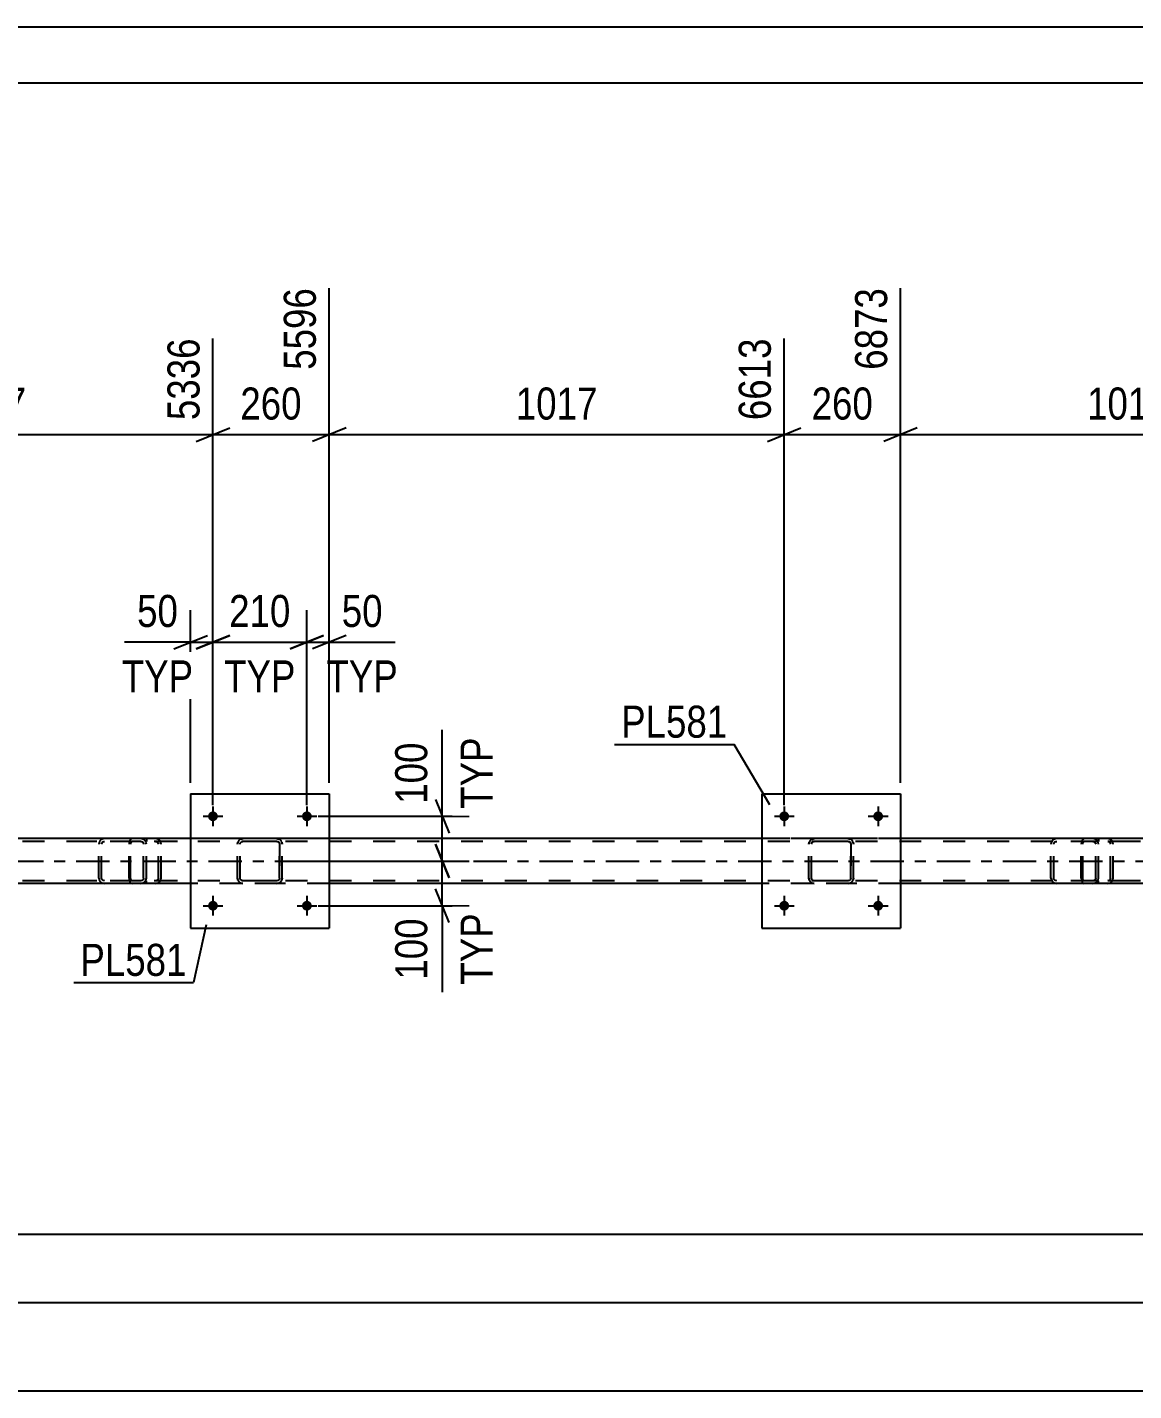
# Model space of a CAD drawing. Header units: millimetres. Extents: x -116 to 725, y -402 to 192.
# Drawn here: x 179.2 to 278.2, y 69.8 to 191.7 of the extents above; entities that cross this region are included whole.
import ezdxf

# ---------------------------------------------------------------- set-up
doc = ezdxf.new("R2010")
doc.units = ezdxf.units.MM
doc.linetypes.add('DXK_LINE_DOT2', pattern=[3.9198, 1.9599, -1.9599])
doc.linetypes.add('DXK_LINE_DOT3', pattern=[5.9187, 2.979, -0.9799, 0.9799, -0.9799])
doc.styles.add('Arial Narrow', font='ARIALN.TTF', dxfattribs={"height": 0.2})

# ---------------------------------------------------------------- blocks, each defined once
blk = doc.blocks.new('Unknown-200057495-1133')
at = {"color": 5, "linetype": 'Continuous'}
for p, q in [((725.23, 191.75), (-115.77, 191.75)), ((720.23, 186.75), (-110.77, 186.75))]:
    blk.add_line(p, q, dxfattribs=at)
blk = doc.blocks.new('Bolt-200057495-6682 - 6662')
at = {"linetype": 'Continuous'}
for points in [[(247.35, 121.19, -1), (246.47, 121.19, -1)], [(255.75, 121.19, -1), (254.87, 121.19, -1)]]:
    blk.add_hatch(color=1, dxfattribs=at).paths.add_polyline_path(points)
at = {"color": 1, "linetype": 'Continuous'}
for p, q in [((246.91, 122.07), (246.91, 120.31)), ((255.31, 122.07), (255.31, 120.31)), ((246.03, 121.19), (247.79, 121.19)), ((254.43, 121.19), (256.19, 121.19))]:
    blk.add_line(p, q, dxfattribs=at)
blk = doc.blocks.new('Bolt-200057495-6683 - 6662')
at = {"linetype": 'Continuous'}
for points in [[(247.35, 113.19, -1), (246.47, 113.19, -1)], [(255.75, 113.19, -1), (254.87, 113.19, -1)]]:
    blk.add_hatch(color=1, dxfattribs=at).paths.add_polyline_path(points)
at = {"color": 1, "linetype": 'Continuous'}
for p, q in [((246.91, 114.07), (246.91, 112.31)), ((255.31, 114.07), (255.31, 112.31)), ((246.03, 113.19), (247.79, 113.19)), ((254.43, 113.19), (256.19, 113.19))]:
    blk.add_line(p, q, dxfattribs=at)
blk = doc.blocks.new('Bolt-200057495-6684 - 6662')
at = {"linetype": 'Continuous'}
for points in [[(196.27, 121.19, -1), (195.39, 121.19, -1)], [(204.67, 121.19, -1), (203.79, 121.19, -1)]]:
    blk.add_hatch(color=1, dxfattribs=at).paths.add_polyline_path(points)
at = {"color": 1, "linetype": 'Continuous'}
for p, q in [((195.83, 122.07), (195.83, 120.31)), ((204.23, 122.07), (204.23, 120.31)), ((194.95, 121.19), (196.71, 121.19)), ((203.35, 121.19), (205.11, 121.19))]:
    blk.add_line(p, q, dxfattribs=at)
blk = doc.blocks.new('Bolt-200057495-6685 - 6662')
at = {"linetype": 'Continuous'}
for points in [[(196.27, 113.19, -1), (195.39, 113.19, -1)], [(204.67, 113.19, -1), (203.79, 113.19, -1)]]:
    blk.add_hatch(color=1, dxfattribs=at).paths.add_polyline_path(points)
at = {"color": 1, "linetype": 'Continuous'}
for p, q in [((195.83, 114.07), (195.83, 112.31)), ((204.23, 114.07), (204.23, 112.31)), ((194.95, 113.19), (196.71, 113.19)), ((203.35, 113.19), (205.11, 113.19))]:
    blk.add_line(p, q, dxfattribs=at)
blk = doc.blocks.new('Part-200057495-6750 - 6662')
at = {"color": 2, "linetype": 'Continuous'}
for p, q in [((244.91, 123.19), (244.91, 111.19)), ((244.91, 123.19), (257.31, 123.19)), ((257.31, 123.19), (257.31, 111.19)), ((244.91, 111.19), (257.31, 111.19))]:
    blk.add_line(p, q, dxfattribs=at)
blk = doc.blocks.new('Part-200057495-6751 - 6662')
at = {"color": 7, "linetype": 'DXK_LINE_DOT2'}
for p, q in [((249.11, 118.71), (249.14, 118.89)), ((249.14, 118.89), (249.11, 118.71)), ((249.11, 115.67), (249.11, 118.71)), ((249.11, 115.67), (249.11, 118.71)), ((249.35, 118.71), (249.37, 118.8)), ((249.35, 115.67), (249.35, 118.71)), ((249.35, 115.67), (249.35, 118.71)), ((249.37, 118.8), (249.42, 118.88)), ((249.4, 119.15), (249.59, 119.19)), ((249.59, 119.19), (249.4, 119.15)), ((249.42, 118.88), (249.5, 118.93)), ((249.5, 118.93), (249.59, 118.95)), ((252.63, 119.19), (249.59, 119.19)), ((252.63, 118.95), (249.59, 118.95)), ((252.63, 119.19), (252.81, 119.15)), ((252.81, 119.15), (252.63, 119.19)), ((252.63, 118.95), (252.72, 118.93)), ((252.72, 118.93), (252.8, 118.88)), ((252.8, 118.88), (252.85, 118.8)), ((252.85, 118.8), (252.87, 118.71)), ((252.87, 115.67), (252.87, 118.71)), ((252.87, 118.71), (252.87, 115.67)), ((253.07, 118.89), (253.11, 118.71)), ((253.11, 118.71), (253.07, 118.89)), ((253.11, 115.67), (253.11, 118.71)), ((253.11, 115.67), (253.11, 118.71)), ((249.14, 115.48), (249.11, 115.67)), ((249.11, 115.67), (249.14, 115.48)), ((249.37, 115.57), (249.35, 115.67)), ((249.42, 115.5), (249.37, 115.57)), ((249.59, 115.19), (249.4, 115.22)), ((249.4, 115.22), (249.59, 115.19)), ((249.5, 115.44), (249.42, 115.5)), ((249.59, 115.43), (249.5, 115.44)), ((252.63, 115.43), (249.59, 115.43)), ((252.63, 115.19), (249.59, 115.19)), ((252.72, 115.44), (252.63, 115.43)), ((252.81, 115.22), (252.63, 115.19)), ((252.63, 115.19), (252.81, 115.22)), ((252.8, 115.5), (252.72, 115.44)), ((252.85, 115.57), (252.8, 115.5)), ((252.87, 115.67), (252.85, 115.57)), ((253.11, 115.67), (253.07, 115.48)), ((253.07, 115.48), (253.11, 115.67))]:
    blk.add_line(p, q, dxfattribs=at)
at = {"color": 7, "linetype": 'DXK_LINE_DOT3'}
blk.add_line((251.11, 117.19), (251.11, 117.19), dxfattribs=at)
at = {"color": 7, "linetype": 'DXK_LINE_DOT2'}
for centre, start, end in [((249.59, 118.71), 112.5, 157.5), ((249.59, 118.71), 112.5, 157.5), ((252.63, 118.71), 22.5, 67.5), ((252.63, 118.71), 22.5, 67.5), ((249.59, 115.67), 202.5, 247.5), ((249.59, 115.67), 202.5, 247.5), ((252.63, 115.67), 292.5, 337.5), ((252.63, 115.67), 292.5, 337.5)]:
    blk.add_arc(centre, 0.48, start, end, dxfattribs=at)
blk = doc.blocks.new('Part-200057495-6756 - 6662')
at = {"color": 2, "linetype": 'Continuous'}
for p, q in [((193.83, 123.19), (193.83, 111.19)), ((193.83, 123.19), (206.23, 123.19)), ((206.23, 123.19), (206.23, 111.19)), ((193.83, 111.19), (206.23, 111.19))]:
    blk.add_line(p, q, dxfattribs=at)
blk = doc.blocks.new('Part-200057495-6757 - 6662')
at = {"color": 7, "linetype": 'DXK_LINE_DOT2'}
for p, q in [((198.03, 118.71), (198.06, 118.89)), ((198.06, 118.89), (198.03, 118.71)), ((198.03, 115.67), (198.03, 118.71)), ((198.03, 115.67), (198.03, 118.71)), ((198.27, 118.71), (198.28, 118.8)), ((198.27, 115.67), (198.27, 118.71)), ((198.27, 115.67), (198.27, 118.71)), ((198.28, 118.8), (198.34, 118.88)), ((198.32, 119.15), (198.51, 119.19)), ((198.51, 119.19), (198.32, 119.15)), ((198.34, 118.88), (198.41, 118.93)), ((198.41, 118.93), (198.51, 118.95)), ((201.55, 119.19), (198.51, 119.19)), ((201.55, 118.95), (198.51, 118.95)), ((201.55, 119.19), (201.73, 119.15)), ((201.73, 119.15), (201.55, 119.19)), ((201.55, 118.95), (201.64, 118.93)), ((201.64, 118.93), (201.72, 118.88)), ((201.72, 118.88), (201.77, 118.8)), ((201.77, 118.8), (201.79, 118.71)), ((201.79, 115.67), (201.79, 118.71)), ((201.79, 118.71), (201.79, 115.67)), ((201.99, 118.89), (202.03, 118.71)), ((202.03, 118.71), (201.99, 118.89)), ((202.03, 115.67), (202.03, 118.71)), ((202.03, 115.67), (202.03, 118.71)), ((198.06, 115.48), (198.03, 115.67)), ((198.03, 115.67), (198.06, 115.48)), ((198.28, 115.57), (198.27, 115.67)), ((198.34, 115.5), (198.28, 115.57)), ((198.51, 115.19), (198.32, 115.22)), ((198.32, 115.22), (198.51, 115.19)), ((198.41, 115.44), (198.34, 115.5)), ((198.51, 115.43), (198.41, 115.44)), ((201.55, 115.43), (198.51, 115.43)), ((201.55, 115.19), (198.51, 115.19)), ((201.64, 115.44), (201.55, 115.43)), ((201.73, 115.22), (201.55, 115.19)), ((201.55, 115.19), (201.73, 115.22)), ((201.72, 115.5), (201.64, 115.44)), ((201.77, 115.57), (201.72, 115.5)), ((201.79, 115.67), (201.77, 115.57)), ((202.03, 115.67), (201.99, 115.48)), ((201.99, 115.48), (202.03, 115.67))]:
    blk.add_line(p, q, dxfattribs=at)
at = {"color": 7, "linetype": 'DXK_LINE_DOT3'}
blk.add_line((200.03, 117.19), (200.03, 117.19), dxfattribs=at)
at = {"color": 7, "linetype": 'DXK_LINE_DOT2'}
for centre, start, end in [((198.51, 118.71), 112.5, 157.5), ((198.51, 118.71), 112.5, 157.5), ((201.55, 118.71), 22.5, 67.5), ((201.55, 118.71), 22.5, 67.5), ((198.51, 115.67), 202.5, 247.5), ((198.51, 115.67), 202.5, 247.5), ((201.55, 115.67), 292.5, 337.5), ((201.55, 115.67), 292.5, 337.5)]:
    blk.add_arc(centre, 0.48, start, end, dxfattribs=at)
blk = doc.blocks.new('Part-200057495-6877 - 6662')
at = {"color": 7, "linetype": 'DXK_LINE_DOT2'}
for p, q in [((631.55, 118.95), (-17.63, 118.95)), ((631.55, 119.19), (-5.82, 119.19)), ((206.23, 119.19), (193.83, 119.19)), ((257.31, 119.19), (244.91, 119.19)), ((631.55, 115.43), (-17.63, 115.43)), ((206.23, 115.19), (193.83, 115.19)), ((257.31, 115.19), (244.91, 115.19))]:
    blk.add_line(p, q, dxfattribs=at)
at = {"color": 2, "linetype": 'Continuous'}
for p, q in [((193.83, 119.19), (155.15, 119.19)), ((244.91, 119.19), (206.23, 119.19)), ((295.99, 119.19), (257.31, 119.19)), ((193.83, 115.19), (155.15, 115.19)), ((244.91, 115.19), (206.23, 115.19)), ((295.99, 115.19), (257.31, 115.19))]:
    blk.add_line(p, q, dxfattribs=at)
at = {"color": 7, "linetype": 'DXK_LINE_DOT3'}
blk.add_line((-17.63, 117.19), (631.55, 117.19), dxfattribs=at)
blk = doc.blocks.new('Part-200057495-6891 - 6662')
at = {"color": 7, "linetype": 'DXK_LINE_DOT2'}
for p, q in [((273.49, 118.89), (273.47, 118.71)), ((273.47, 115.67), (273.47, 118.71)), ((273.55, 119.05), (273.49, 118.89)), ((273.63, 119.15), (273.55, 119.05)), ((273.6, 118.71), (273.61, 118.8)), ((273.6, 115.67), (273.6, 118.71)), ((273.61, 118.8), (273.64, 118.88)), ((273.74, 119.19), (273.63, 119.15)), ((273.64, 118.88), (273.69, 118.93)), ((273.69, 118.93), (273.74, 118.95)), ((277.8, 119.19), (273.74, 119.19)), ((277.8, 118.95), (273.74, 118.95)), ((275.01, 119.19), (275.01, 118.95)), ((276.02, 119.15), (275.83, 119.19)), ((275.83, 118.95), (275.93, 118.93)), ((275.93, 118.93), (276.01, 118.88)), ((276.01, 118.88), (276.06, 118.8)), ((276.06, 118.8), (276.08, 118.71)), ((276.08, 115.67), (276.08, 118.71)), ((276.3, 118.88), (276.29, 118.89)), ((276.33, 118.71), (276.3, 118.88)), ((276.33, 115.67), (276.33, 118.71)), ((273.47, 115.67), (273.49, 115.48)), ((273.49, 115.48), (273.55, 115.33)), ((273.55, 115.33), (273.63, 115.22)), ((273.61, 115.57), (273.6, 115.67)), ((273.64, 115.5), (273.61, 115.57)), ((273.63, 115.22), (273.74, 115.19)), ((273.69, 115.44), (273.64, 115.5)), ((273.74, 115.43), (273.69, 115.44)), ((277.8, 115.43), (273.74, 115.43)), ((277.8, 115.19), (273.74, 115.19)), ((275.01, 115.19), (275.01, 115.43)), ((275.93, 115.44), (275.83, 115.43)), ((275.83, 115.19), (276.02, 115.22)), ((276.01, 115.5), (275.93, 115.44)), ((276.06, 115.57), (276.01, 115.5)), ((276.08, 115.67), (276.06, 115.57)), ((276.29, 115.48), (276.33, 115.67))]:
    blk.add_line(p, q, dxfattribs=at)
for centre, start, end in [((275.84, 118.69), 23.8494, 68.8059), ((275.84, 115.68), 291.1941, 336.1506)]:
    blk.add_arc(centre, 0.492, start, end, dxfattribs=at)
blk = doc.blocks.new('Part-200057495-6892 - 6662')
at = {"color": 7, "linetype": 'DXK_LINE_DOT2'}
for p, q in [((188.35, 118.89), (188.33, 118.71)), ((188.33, 115.67), (188.33, 118.71)), ((188.41, 119.05), (188.35, 118.89)), ((188.5, 119.15), (188.41, 119.05)), ((188.47, 118.71), (188.48, 118.8)), ((188.47, 115.67), (188.47, 118.71)), ((188.48, 118.8), (188.51, 118.88)), ((188.6, 119.19), (188.5, 119.15)), ((188.51, 118.88), (188.55, 118.93)), ((188.55, 118.93), (188.6, 118.95)), ((192.67, 119.19), (188.6, 119.19)), ((192.67, 118.95), (188.6, 118.95)), ((189.88, 119.19), (189.88, 118.95)), ((190.89, 119.15), (190.7, 119.19)), ((190.7, 118.95), (190.79, 118.93)), ((190.79, 118.93), (190.87, 118.88)), ((190.87, 118.88), (190.93, 118.8)), ((190.93, 118.8), (190.95, 118.71)), ((190.95, 115.67), (190.95, 118.71)), ((191.16, 118.88), (191.16, 118.89)), ((191.2, 118.71), (191.16, 118.88)), ((191.2, 115.67), (191.2, 118.71)), ((188.33, 115.67), (188.35, 115.48)), ((188.35, 115.48), (188.41, 115.33)), ((188.41, 115.33), (188.5, 115.22)), ((188.48, 115.57), (188.47, 115.67)), ((188.51, 115.5), (188.48, 115.57)), ((188.5, 115.22), (188.6, 115.19)), ((188.55, 115.44), (188.51, 115.5)), ((188.6, 115.43), (188.55, 115.44)), ((192.67, 115.43), (188.6, 115.43)), ((192.67, 115.19), (188.6, 115.19)), ((189.88, 115.19), (189.88, 115.43)), ((190.79, 115.44), (190.7, 115.43)), ((190.7, 115.19), (190.89, 115.22)), ((190.87, 115.5), (190.79, 115.44)), ((190.93, 115.57), (190.87, 115.5)), ((190.95, 115.67), (190.93, 115.57)), ((191.16, 115.48), (191.2, 115.67))]:
    blk.add_line(p, q, dxfattribs=at)
for centre, start, end in [((190.71, 118.69), 23.8494, 68.8059), ((190.71, 115.68), 291.1941, 336.1506)]:
    blk.add_arc(centre, 0.492, start, end, dxfattribs=at)
blk = doc.blocks.new('Part-200057495-6899 - 6662')
at = {"color": 7, "linetype": 'DXK_LINE_DOT2'}
for p, q in [((274.5, 119.19), (268.96, 119.19)), ((274.5, 118.95), (268.96, 118.95)), ((270.79, 118.88), (270.76, 118.71)), ((270.76, 115.67), (270.76, 118.71)), ((270.8, 118.89), (270.79, 118.88)), ((271.01, 118.71), (271.03, 118.8)), ((271.01, 115.67), (271.01, 118.71)), ((271.03, 118.8), (271.09, 118.88)), ((271.27, 119.19), (271.07, 119.15)), ((271.09, 118.88), (271.17, 118.93)), ((271.17, 118.93), (271.27, 118.95)), ((274.7, 119.15), (274.5, 119.19)), ((274.5, 118.95), (274.6, 118.93)), ((274.6, 118.93), (274.68, 118.88)), ((274.68, 118.88), (274.74, 118.8)), ((274.74, 118.8), (274.76, 118.71)), ((274.76, 115.67), (274.76, 118.71)), ((274.98, 118.88), (274.98, 118.89)), ((275.01, 118.71), (274.98, 118.88)), ((275.01, 115.67), (275.01, 118.71)), ((274.5, 115.43), (268.96, 115.43)), ((274.5, 115.19), (268.96, 115.19)), ((270.76, 115.67), (270.8, 115.48)), ((271.03, 115.57), (271.01, 115.67)), ((271.09, 115.5), (271.03, 115.57)), ((271.07, 115.22), (271.27, 115.19)), ((271.17, 115.44), (271.09, 115.5)), ((271.27, 115.43), (271.17, 115.44)), ((274.6, 115.44), (274.5, 115.43)), ((274.5, 115.19), (274.7, 115.22)), ((274.68, 115.5), (274.6, 115.44)), ((274.74, 115.57), (274.68, 115.5)), ((274.76, 115.67), (274.74, 115.57)), ((274.98, 115.48), (275.01, 115.67))]:
    blk.add_line(p, q, dxfattribs=at)
for centre, start, end in [((271.25, 118.69), 110.7583, 155.68), ((274.52, 118.69), 24.32, 69.2417), ((271.25, 115.69), 204.32, 249.2417), ((274.52, 115.69), 290.7583, 335.68)]:
    blk.add_arc(centre, 0.496, start, end, dxfattribs=at)
blk = doc.blocks.new('Part-200057495-6900 - 6662')
at = {"color": 7, "linetype": 'DXK_LINE_DOT2'}
for p, q in [((189.37, 119.19), (183.83, 119.19)), ((189.37, 118.95), (183.83, 118.95)), ((185.66, 118.88), (185.62, 118.71)), ((185.62, 115.67), (185.62, 118.71)), ((185.66, 118.89), (185.66, 118.88)), ((185.88, 118.71), (185.9, 118.8)), ((185.88, 115.67), (185.88, 118.71)), ((185.9, 118.8), (185.95, 118.88)), ((186.13, 119.19), (185.94, 119.15)), ((185.95, 118.88), (186.04, 118.93)), ((186.04, 118.93), (186.13, 118.95)), ((189.56, 119.15), (189.37, 119.19)), ((189.37, 118.95), (189.47, 118.93)), ((189.47, 118.93), (189.55, 118.88)), ((189.55, 118.88), (189.61, 118.8)), ((189.61, 118.8), (189.62, 118.71)), ((189.62, 115.67), (189.62, 118.71)), ((189.84, 118.88), (189.84, 118.89)), ((189.88, 118.71), (189.84, 118.88)), ((189.88, 115.67), (189.88, 118.71)), ((189.37, 115.43), (183.83, 115.43)), ((189.37, 115.19), (183.83, 115.19)), ((185.62, 115.67), (185.66, 115.48)), ((185.9, 115.57), (185.88, 115.67)), ((185.95, 115.5), (185.9, 115.57)), ((185.94, 115.22), (186.13, 115.19)), ((186.04, 115.44), (185.95, 115.5)), ((186.13, 115.43), (186.04, 115.44)), ((189.47, 115.44), (189.37, 115.43)), ((189.37, 115.19), (189.56, 115.22)), ((189.55, 115.5), (189.47, 115.44)), ((189.61, 115.57), (189.55, 115.5)), ((189.62, 115.67), (189.61, 115.57)), ((189.84, 115.48), (189.88, 115.67))]:
    blk.add_line(p, q, dxfattribs=at)
for centre, start, end in [((186.11, 118.69), 110.7583, 155.68), ((189.39, 118.69), 24.32, 69.2417), ((186.11, 115.69), 204.32, 249.2417), ((189.39, 115.69), 290.7583, 335.68)]:
    blk.add_arc(centre, 0.496, start, end, dxfattribs=at)
blk = doc.blocks.new('StraightDimension-200057495-21568 - 6662')
at = {"color": 7, "linetype": 'Continuous'}
for p, q in [((257.31, 124.19), (257.31, 168.43)), ((246.91, 122.19), (246.91, 163.93)), ((245.41, 154.72), (248.41, 155.92)), ((246.91, 155.32), (257.31, 155.32)), ((258.81, 155.92), (255.81, 154.72))]:
    blk.add_line(p, q, dxfattribs=at)
at = {"color": 0}
blk.add_wipeout([(255.45, 156.07), (255.45, 160.27), (248.76, 160.27), (248.76, 156.07)], dxfattribs=at)
at = {"color": 3, "style": 'Arial Narrow'}
blk.add_text('260', height=2.863, dxfattribs=at).set_placement((249.36, 156.67))
at = {"color": 0, "linetype": 'Continuous'}
blk.add_wipeout([(256.71, 169.03), (252.51, 169.03), (252.51, 160.52), (256.71, 160.52)], dxfattribs=at)
at = {"color": 3, "linetype": 'Continuous', "style": 'Arial Narrow'}
blk.add_text('6873', height=2.863, rotation=90.0002, dxfattribs=at).set_placement((256.11, 161.12))
blk = doc.blocks.new('StraightDimension-200057495-7459 - 6662')
at = {"color": 7, "linetype": 'Continuous'}
for p, q in [((216.34, 121.19), (216.34, 128.92)), ((216.34, 121.19), (216.34, 128.92)), ((215.74, 122.69), (216.94, 119.69)), ((205.23, 121.19), (218.74, 121.19)), ((216.34, 117.19), (216.34, 121.19)), ((216.94, 115.69), (215.74, 118.69)), ((202.36, 117.19), (218.74, 117.19))]:
    blk.add_line(p, q, dxfattribs=at)
at = {"color": 0}
blk.add_wipeout([(215.59, 128.4), (211.39, 128.4), (211.39, 121.71), (215.59, 121.71)], dxfattribs=at)
at = {"color": 0, "linetype": 'Continuous'}
blk.add_wipeout([(221.44, 128.85), (217.24, 128.85), (217.24, 121.26), (221.44, 121.26)], dxfattribs=at)
at = {"color": 3, "linetype": 'Continuous', "style": 'Arial Narrow'}
blk.add_text('TYP', height=2.863, rotation=90.0002, dxfattribs=at).set_placement((220.84, 121.86))
at = {"color": 3, "style": 'Arial Narrow'}
blk.add_text('100', height=2.863, rotation=90.0002, dxfattribs=at).set_placement((214.99, 122.31))
blk = doc.blocks.new('StraightDimension-200057495-21569 - 6662')
at = {"color": 7, "linetype": 'Continuous'}
for p, q in [((206.23, 124.19), (206.23, 168.43)), ((246.91, 122.19), (246.91, 163.93)), ((207.73, 155.92), (204.73, 154.72)), ((206.23, 155.32), (246.91, 155.32)), ((245.41, 154.72), (248.41, 155.92))]:
    blk.add_line(p, q, dxfattribs=at)
at = {"color": 0}
blk.add_wipeout([(230.82, 156.07), (230.82, 160.27), (222.31, 160.27), (222.31, 156.07)], dxfattribs=at)
at = {"color": 3, "style": 'Arial Narrow'}
blk.add_text('1017', height=2.863, dxfattribs=at).set_placement((222.91, 156.67))
at = {"color": 0, "linetype": 'Continuous'}
blk.add_wipeout([(246.31, 164.53), (242.11, 164.53), (242.11, 156.02), (246.31, 156.02)], dxfattribs=at)
at = {"color": 3, "linetype": 'Continuous', "style": 'Arial Narrow'}
blk.add_text('6613', height=2.863, rotation=90.0002, dxfattribs=at).set_placement((245.71, 156.62))
blk = doc.blocks.new('StraightDimension-200057495-7211 - 6662')
at = {"color": 7, "linetype": 'Continuous'}
blk.add_line((-18.27, 69.82), (677.22, 69.82), dxfattribs=at)
blk = doc.blocks.new('StraightDimension-200057495-7316 - 6662')
at = {"color": 7, "linetype": 'Continuous'}
blk.add_line((-17.63, 77.7), (676.58, 77.7), dxfattribs=at)
blk = doc.blocks.new('StraightDimension-200057495-7357 - 6662')
at = {"color": 7, "linetype": 'Continuous'}
blk.add_line((99.49, 83.82), (676.58, 83.82), dxfattribs=at)
blk = doc.blocks.new('StraightDimension-200057495-7366 - 6662')
at = {"color": 7, "linetype": 'Continuous'}
for p, q in [((193.83, 124.19), (193.83, 139.62)), ((195.83, 122.19), (195.83, 139.62)), ((193.83, 136.77), (187.92, 136.77)), ((193.83, 136.77), (187.92, 136.77)), ((192.33, 136.17), (195.33, 137.37)), ((193.83, 136.77), (195.83, 136.77)), ((197.33, 137.37), (194.33, 136.17))]:
    blk.add_line(p, q, dxfattribs=at)
at = {"color": 0}
blk.add_wipeout([(193.3, 137.52), (193.3, 141.72), (188.45, 141.72), (188.45, 137.52)], dxfattribs=at)
at = {"color": 0, "linetype": 'Continuous'}
blk.add_wipeout([(194.67, 131.67), (194.67, 135.87), (187.08, 135.87), (187.08, 131.67)], dxfattribs=at)
at = {"color": 3, "style": 'Arial Narrow'}
blk.add_text('50', height=2.863, dxfattribs=at).set_placement((189.05, 138.12))
at = {"color": 3, "linetype": 'Continuous', "style": 'Arial Narrow'}
blk.add_text('TYP', height=2.863, dxfattribs=at).set_placement((187.68, 132.27))
blk = doc.blocks.new('StraightDimension-200057495-7379 - 6662')
at = {"color": 7, "linetype": 'Continuous'}
for p, q in [((204.23, 122.19), (204.23, 139.62)), ((206.23, 124.19), (206.23, 139.62)), ((202.73, 136.17), (205.73, 137.37)), ((204.23, 136.77), (206.23, 136.77)), ((207.73, 137.37), (204.73, 136.17)), ((206.23, 136.77), (212.13, 136.77)), ((206.23, 136.77), (212.13, 136.77))]:
    blk.add_line(p, q, dxfattribs=at)
at = {"color": 0}
blk.add_wipeout([(211.61, 137.52), (211.61, 141.72), (206.75, 141.72), (206.75, 137.52)], dxfattribs=at)
at = {"color": 0, "linetype": 'Continuous'}
blk.add_wipeout([(212.97, 131.67), (212.97, 135.87), (205.38, 135.87), (205.38, 131.67)], dxfattribs=at)
at = {"color": 3, "style": 'Arial Narrow'}
blk.add_text('50', height=2.863, dxfattribs=at).set_placement((207.35, 138.12))
at = {"color": 3, "linetype": 'Continuous', "style": 'Arial Narrow'}
blk.add_text('TYP', height=2.863, dxfattribs=at).set_placement((205.98, 132.27))
blk = doc.blocks.new('StraightDimension-200057495-7392 - 6662')
at = {"color": 7, "linetype": 'Continuous'}
for p, q in [((195.83, 122.19), (195.83, 139.62)), ((204.23, 122.19), (204.23, 139.62)), ((194.33, 136.17), (197.33, 137.37)), ((195.83, 136.77), (204.23, 136.77)), ((205.73, 137.37), (202.73, 136.17))]:
    blk.add_line(p, q, dxfattribs=at)
at = {"color": 0}
blk.add_wipeout([(203.37, 137.52), (203.37, 141.72), (196.68, 141.72), (196.68, 137.52)], dxfattribs=at)
at = {"color": 0, "linetype": 'Continuous'}
blk.add_wipeout([(203.82, 131.67), (203.82, 135.87), (196.23, 135.87), (196.23, 131.67)], dxfattribs=at)
at = {"color": 3, "style": 'Arial Narrow'}
blk.add_text('210', height=2.863, dxfattribs=at).set_placement((197.28, 138.12))
at = {"color": 3, "linetype": 'Continuous', "style": 'Arial Narrow'}
blk.add_text('TYP', height=2.863, dxfattribs=at).set_placement((196.83, 132.27))
blk = doc.blocks.new('StraightDimension-200057495-7436 - 6662')
at = {"color": 7, "linetype": 'Continuous'}
for p, q in [((215.74, 118.69), (216.94, 115.69)), ((202.36, 117.19), (218.74, 117.19)), ((216.34, 113.19), (216.34, 117.19)), ((216.94, 111.69), (215.74, 114.69)), ((205.23, 113.19), (218.74, 113.19)), ((216.34, 113.19), (216.34, 105.45)), ((216.34, 113.19), (216.34, 105.45))]:
    blk.add_line(p, q, dxfattribs=at)
at = {"color": 0}
blk.add_wipeout([(215.59, 112.66), (211.39, 112.66), (211.39, 105.98), (215.59, 105.98)], dxfattribs=at)
at = {"color": 0, "linetype": 'Continuous'}
blk.add_wipeout([(221.44, 113.11), (217.24, 113.11), (217.24, 105.53), (221.44, 105.53)], dxfattribs=at)
at = {"color": 3, "linetype": 'Continuous', "style": 'Arial Narrow'}
blk.add_text('TYP', height=2.863, rotation=90.0002, dxfattribs=at).set_placement((220.84, 106.13))
at = {"color": 3, "style": 'Arial Narrow'}
blk.add_text('100', height=2.863, rotation=90.0002, dxfattribs=at).set_placement((214.99, 106.58))
blk = doc.blocks.new('StraightDimension-200057495-21567 - 6662')
at = {"color": 7, "linetype": 'Continuous'}
for p, q in [((257.31, 124.19), (257.31, 168.43)), ((297.99, 122.19), (297.99, 163.93)), ((258.81, 155.92), (255.81, 154.72)), ((257.31, 155.32), (297.99, 155.32)), ((296.49, 154.72), (299.49, 155.92))]:
    blk.add_line(p, q, dxfattribs=at)
at = {"color": 0}
blk.add_wipeout([(281.9, 156.07), (281.9, 160.27), (273.39, 160.27), (273.39, 156.07)], dxfattribs=at)
at = {"color": 3, "style": 'Arial Narrow'}
blk.add_text('1017', height=2.863, dxfattribs=at).set_placement((273.99, 156.67))
at = {"color": 0, "linetype": 'Continuous'}
blk.add_wipeout([(297.39, 164.53), (293.19, 164.53), (293.19, 156.02), (297.39, 156.02)], dxfattribs=at)
at = {"color": 3, "linetype": 'Continuous', "style": 'Arial Narrow'}
blk.add_text('7890', height=2.863, rotation=90.0002, dxfattribs=at).set_placement((296.79, 156.62))
blk = doc.blocks.new('StraightDimension-200057495-21570 - 6662')
at = {"color": 7, "linetype": 'Continuous'}
for p, q in [((206.23, 124.19), (206.23, 168.43)), ((195.83, 122.19), (195.83, 163.93)), ((194.33, 154.72), (197.33, 155.92)), ((195.83, 155.32), (206.23, 155.32)), ((207.73, 155.92), (204.73, 154.72))]:
    blk.add_line(p, q, dxfattribs=at)
at = {"color": 0}
blk.add_wipeout([(204.37, 156.07), (204.37, 160.27), (197.68, 160.27), (197.68, 156.07)], dxfattribs=at)
at = {"color": 3, "style": 'Arial Narrow'}
blk.add_text('260', height=2.863, dxfattribs=at).set_placement((198.28, 156.67))
at = {"color": 0, "linetype": 'Continuous'}
blk.add_wipeout([(205.63, 169.03), (201.43, 169.03), (201.43, 160.52), (205.63, 160.52)], dxfattribs=at)
at = {"color": 3, "linetype": 'Continuous', "style": 'Arial Narrow'}
blk.add_text('5596', height=2.863, rotation=90.0002, dxfattribs=at).set_placement((205.03, 161.12))
blk = doc.blocks.new('StraightDimension-200057495-21571 - 6662')
at = {"color": 7, "linetype": 'Continuous'}
for p, q in [((155.15, 124.19), (155.15, 168.43)), ((195.83, 122.19), (195.83, 163.93)), ((156.65, 155.92), (153.65, 154.72)), ((155.15, 155.32), (195.83, 155.32)), ((194.33, 154.72), (197.33, 155.92))]:
    blk.add_line(p, q, dxfattribs=at)
at = {"color": 0}
blk.add_wipeout([(179.74, 156.07), (179.74, 160.27), (171.23, 160.27), (171.23, 156.07)], dxfattribs=at)
at = {"color": 3, "style": 'Arial Narrow'}
blk.add_text('1017', height=2.863, dxfattribs=at).set_placement((171.83, 156.67))
at = {"color": 0, "linetype": 'Continuous'}
blk.add_wipeout([(195.23, 164.53), (191.03, 164.53), (191.03, 156.02), (195.23, 156.02)], dxfattribs=at)
at = {"color": 3, "linetype": 'Continuous', "style": 'Arial Narrow'}
blk.add_text('5336', height=2.863, rotation=90.0002, dxfattribs=at).set_placement((194.63, 156.62))
blk = doc.blocks.new('Mark-200057495-6746 - 6662')
at = {"color": 0}
blk.add_wipeout([(241.83, 128.22), (241.83, 131.22), (232.33, 131.22), (232.33, 128.22)], dxfattribs=at)
blk.add_wipeout([(241.83, 128.22), (241.83, 131.22), (232.33, 131.22), (232.33, 128.22)], dxfattribs=at)
at = {"color": 30, "linetype": 'Continuous'}
for p in [(231.73, 127.62), (245.62, 122.21)]:
    blk.add_line(p, (242.43, 127.62), dxfattribs=at)
at = {"color": 3, "style": 'Arial Narrow'}
blk.add_text('PL581', height=2.863, dxfattribs=at).set_placement((232.33, 128.22))
blk = doc.blocks.new('Mark-200057495-6752 - 6662')
at = {"color": 0}
blk.add_wipeout([(193.48, 106.92), (193.48, 109.92), (183.98, 109.92), (183.98, 106.92)], dxfattribs=at)
blk.add_wipeout([(193.48, 106.92), (193.48, 109.92), (183.98, 109.92), (183.98, 106.92)], dxfattribs=at)
at = {"color": 30, "linetype": 'Continuous'}
for p in [(195.24, 111.47), (183.38, 106.32)]:
    blk.add_line(p, (194.08, 106.32), dxfattribs=at)
at = {"color": 3, "style": 'Arial Narrow'}
blk.add_text('PL581', height=2.863, dxfattribs=at).set_placement((183.98, 106.92))

msp = doc.modelspace()

# ---------------------------------------------------------------- block references
for name in ['Unknown-200057495-1133', 'Part-200057495-6756 - 6662', 'Part-200057495-6750 - 6662', 'Bolt-200057495-6684 - 6662', 'Bolt-200057495-6682 - 6662', 'Part-200057495-6877 - 6662', 'Part-200057495-6900 - 6662', 'Part-200057495-6892 - 6662', 'Part-200057495-6757 - 6662', 'Part-200057495-6751 - 6662', 'Part-200057495-6899 - 6662', 'Part-200057495-6891 - 6662', 'Bolt-200057495-6685 - 6662', 'Bolt-200057495-6683 - 6662']:
    msp.add_blockref(name, (0, 0))

# ---------------------------------------------------------------- next in the draw order: block references
for name in ['StraightDimension-200057495-21568 - 6662', 'StraightDimension-200057495-7366 - 6662', 'StraightDimension-200057495-7459 - 6662', 'StraightDimension-200057495-7211 - 6662']:
    msp.add_blockref(name, (0, 0))

# ---------------------------------------------------------------- next in the draw order: block references
for name in ['StraightDimension-200057495-21569 - 6662', 'StraightDimension-200057495-21567 - 6662', 'StraightDimension-200057495-7316 - 6662']:
    msp.add_blockref(name, (0, 0))

# ---------------------------------------------------------------- next in the draw order: block references
for name in ['StraightDimension-200057495-7379 - 6662', 'Mark-200057495-6746 - 6662', 'StraightDimension-200057495-7357 - 6662']:
    msp.add_blockref(name, (0, 0))

# ---------------------------------------------------------------- next in the draw order: block references
for name in ['StraightDimension-200057495-7392 - 6662', 'StraightDimension-200057495-7436 - 6662', 'Mark-200057495-6752 - 6662']:
    msp.add_blockref(name, (0, 0))

# ---------------------------------------------------------------- next in the draw order: block references
msp.add_blockref('StraightDimension-200057495-21570 - 6662', (0, 0))

# ---------------------------------------------------------------- next in the draw order: block references
msp.add_blockref('StraightDimension-200057495-21571 - 6662', (0, 0))

doc.saveas('drawing.dxf')
